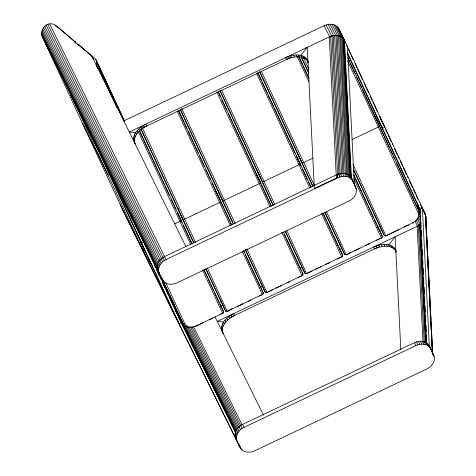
<?xml version="1.0" encoding="UTF-8"?>
<svg xmlns="http://www.w3.org/2000/svg" width="476" height="476" viewBox="0 0 476 476"><rect width="100%" height="100%" fill="white"/><g stroke="black" fill="none" stroke-linecap="round" stroke-linejoin="round"><path stroke-width="0.71" d="M426.181 225.749L425.865 217.115L425.306 214.295L344.469 40.103L338.109 27.614L335.526 25.436L333.872 24.734L330.1 24.205L328.089 24.389L324.132 25.645L123.843 120.916M240.017 447.386C238.22 442.353 233.18 437.147 235.638 431.452C236.941 428.335 239.541 425.913 242.546 424.443L414.489 342.655C420.504 339.334 429.078 341.804 430.762 348.944C432.547 352.948 435.778 357.411 433.701 361.962C432.392 365.074 429.798 367.502 426.793 368.971L254.844 450.76C250.001 453.2 242.683 452.753 240.017 447.386L123.135 210.91L42.299 36.717C40.466 32.576 42.596 27.668 46.077 25.097L161.471 258.581C153.873 264.305 157.901 272.897 162.108 279.507C164.773 284.874 172.092 285.32 176.941 282.881L348.884 201.092C351.889 199.623 354.489 197.195 355.792 194.083C357.869 189.531 354.644 185.069 352.853 181.064C351.169 173.924 342.595 171.455 336.586 174.775L164.631 256.564L161.471 258.581M96.087 65.212C97.104 62.921 96.83 59.988 94.819 58.316L78.861 44.661L77.457 44.393M157.734 270.273C155.366 264.757 159.662 258.813 164.636 256.564M42.299 36.717L159.18 273.194C156.812 267.673 161.108 261.729 166.082 259.48L338.025 177.691C342.869 175.251 350.193 175.703 352.853 181.064M237.084 441.073C234.716 435.552 239.011 429.608 243.986 427.359L415.935 345.57C420.778 343.131 428.097 343.583 430.762 348.944M347.795 54.258L417.44 204.335L417.851 208.22L420.433 213.438M425.812 219.269C426.841 213.522 421.772 208.97 420.124 203.865M133.577 138.617L134.482 134.69L135.541 132.685L136.404 134.541C134.678 137.308 133.72 140.896 135.19 143.978L133.744 140.444L133.577 138.617L134.434 140.474M221.477 328.035L222.387 324.108L223.446 322.109L224.309 323.966C222.584 326.732 221.626 330.32 223.095 333.402L221.649 329.868L221.477 328.035L222.34 329.892M227.248 311.423L207.233 267.738M266.911 292.556L246.895 248.871M306.592 273.682L286.885 230.658M346.272 254.803L326.566 211.784M385.953 235.929L352.966 164.291M75.137 42.691L74.934 41.585L58.953 27.911L56.495 26.567M227.034 311.411L262.806 294.227M266.697 292.544L302.474 275.36M306.377 273.67L342.149 256.487M346.052 254.797L381.829 237.607M385.733 235.923L412.936 222.697A8.895 6.961 -26.3 0 0 418.035 212.564A1.571 0.976 -24.9 0 0 419.023 211.011L347.76 57.453M135.648 132.697C138.135 128.925 141.836 126.11 145.858 124.147L146.721 126.003C142.699 127.967 138.998 130.781 136.511 134.553L135.648 132.697L129.329 132.007L329.618 36.735C334.461 34.296 341.786 34.748 344.445 40.109L351.455 178.964M223.553 322.121C226.04 318.343 229.741 315.534 233.764 313.565L234.626 315.421C230.604 317.391 226.903 320.205 224.416 323.977L223.553 322.121L217.234 321.431L417.523 226.16L420.986 223.619M422.985 342.173L417.16 226.332L420.962 223.5M419.921 224.535L425.865 342.607M46.083 25.091C48.903 23.294 52.878 23.324 55.579 25.317L91.309 55.888L92.38 57.245L186.092 246.979M142.247 128.127L291.133 57.31M109.742 174.061L107.969 174.9L82.717 123.814M174.686 223.91L179.964 221.4A1.571 0.976 -24.9 0 0 180.945 219.852L177.25 212.373M312.946 158.145L303.712 162.536A1.571 0.976 -24.9 0 1 301.861 162.334L297.244 152.992A1.571 0.976 -24.9 0 1 297.185 152.612M351.966 139.581L378.349 127.032A1.571 0.976 -24.9 0 0 379.33 125.486L374.713 116.144M141.259 241.975L139.486 242.82L145.174 254.886L150.505 265.905L152.278 265.061M143.948 241.802L141.586 242.927L136.106 231.836M140.48 244.956L142.253 244.111M141.574 247.288L143.347 246.449M142.74 249.763L144.514 248.918M143.954 252.316L145.721 251.471M146.941 254.029L145.174 254.886L145.46 255.683L70.478 94.123L75.529 104.339M146.388 257.415L147.566 256.856M147.56 259.848L149.327 259.003M148.655 262.109L150.422 261.264M149.642 264.144L151.416 263.305M338.323 177.245L314.344 188.472L307.246 47.38L300.796 55.383C295.691 54.294 290.372 55.472 285.701 57.626L286.564 59.482C293.091 56.454 303.039 54.704 307.912 61.398C306.901 58.209 303.974 56.079 300.796 55.383L301.653 57.239M220.459 306.193L223.137 304.92M259.979 287.391L262.657 286.118M300.172 268.274L302.183 267.322M339.691 249.478L341.703 248.52M379.217 230.676L381.222 229.724M158.383 271.249L182.849 323.353A1.571 0.976 -24.9 0 0 184.7 323.555A8.895 6.961 -26.3 0 0 195.66 326.048L223.131 313.101M196.386 325.983L199.587 324.459M200.229 324.156L202.794 322.936M209.208 319.884L213.052 318.057M220.102 314.701L222.584 313.244L202.508 269.981M232.574 308.769C231.146 307.978 227.587 313.065 227.308 310.995A1.571 0.976 -24.9 0 1 225.457 310.792L205.709 268.839M237.102 306.615L242.927 303.843M248.109 301.379L250.697 300.148M259.111 296.143L261.699 294.912M267.149 292.556L272.879 289.598M276.116 288.057L278.71 286.826M279.352 286.516L281.947 285.285M287.123 282.821L289.711 281.59M298.125 277.585L302.01 275.741A1.571 1.226 -26.3 0 0 302.861 274.938M307.383 273.182L311.917 271.028M315.154 269.487L317.742 268.256M318.39 267.952L320.979 266.721M326.155 264.257L330.041 262.407M337.163 259.021L341.042 257.171M350.949 252.464C349.586 251.798 346.57 256.302 346.332 254.38A1.571 0.976 -24.9 0 1 344.481 254.178L324.733 212.225M354.186 250.923L360.011 248.151M365.187 245.687L369.721 243.534M376.195 240.451L380.08 238.607M386.095 235.745L389.945 233.912M391.224 233.305L398.918 229.646M404.047 227.207L408.533 225.071M230.824 317.23L379.039 246.729M344.469 40.103C341.542 34.867 334.164 34.415 329.255 36.908L336.353 178M376.183 245.967L373.606 247.05L374.469 248.906C380.996 245.878 390.945 244.123 395.818 250.822C392.92 243.052 382.621 243.516 376.183 245.967L377.04 247.829M381.776 237.804L381.288 237.75L353.799 178.518M342.095 256.677L341.607 256.623L321.532 213.367M302.421 275.55L301.927 275.503L281.851 232.24M262.752 294.418L262.264 294.37L242.498 251.774M182.332 320.961L180.261 319.676L178.887 317.807M239.993 446.482L238.571 444.471L240.201 446.672M178.28 321.318L176.525 318.932L98.615 151.053M160.668 276.586L162.965 280.911M47.719 24.264L162.982 257.48M123.135 210.91L123.891 212.183M386.191 235.929L386.012 235.507A1.571 0.976 -24.9 0 1 384.162 235.305L353.293 169.391M413.019 222.935L413.174 223.226L412.936 222.697M341.691 256.861L341.839 257.153L341.607 256.623A1.571 0.976 -24.9 0 0 342.589 255.076L323.133 213.147M302.01 275.741L302.159 276.026L301.927 275.503A1.571 0.976 -24.9 0 0 302.914 273.95L283.452 232.02M338.109 27.614L343.595 38.705M336.954 26.406L342.434 37.503M335.526 25.436L341.006 36.533M333.872 24.734L339.358 35.831M332.046 24.318L337.532 35.414M423.872 211.951L425.806 215.866M377.022 117.239L382.502 128.33L384.864 127.205L379.705 116.769L383.733 125.491M330.1 24.205L335.58 35.295M417.44 204.335L420.022 209.553M417.851 205.555L420.106 210.124M328.089 24.389L333.575 35.486M417.987 206.864L420.57 212.082M414.406 201.669L419.023 211.011A10.46 8.187 -26.3 0 1 419.6 214.503M419.058 212.837L420.671 216.104M326.084 24.877L331.564 35.968M419.035 215.467L420.647 218.728M324.132 25.645L329.618 36.735M418.779 218.02L421.034 222.59M417.66 219.15L420.243 224.369M416.696 220.787L418.951 225.356M415.262 221.59L417.523 226.16M376.73 224.862L378.938 229.456M379.193 229.973L382.27 236.203A1.571 1.226 -26.3 0 1 382.014 237.506M350.556 176.745L352.002 179.66M351.413 178.149L355.786 187.383M354.864 186.021L356.31 188.942M349.402 175.537L350.842 178.458M347.974 174.567L349.42 177.488M346.32 173.865L347.766 176.786M344.493 173.448L345.939 176.37M428.465 344.624L429.911 347.539M429.322 346.028L433.695 355.263M433.065 354.483L434.219 356.822M427.311 343.416L428.751 346.338M342.547 173.335L343.987 176.251M425.883 342.446L427.323 345.368M424.229 341.744L425.675 344.666M340.536 173.52L341.982 176.441M422.402 341.328L423.842 344.249M338.531 174.008L339.971 176.923M420.457 341.215L421.897 344.13M336.586 174.775L338.025 177.691M418.446 341.399L419.892 344.321M416.44 341.881L417.88 344.803M414.489 342.655L415.935 345.57M296.274 155.759L299.969 163.232A1.571 0.976 -24.9 0 1 298.988 164.785L264.031 181.41A1.571 0.976 -24.9 0 1 262.181 181.207L257.564 171.866A1.571 0.976 -24.9 0 1 257.671 171.051M338.745 247.288L342.589 255.076A1.571 1.226 -26.3 0 1 342.541 256.064M255.981 173.389L260.289 182.106A1.571 0.976 -24.9 0 1 259.307 183.659L224.351 200.289A1.571 0.976 -24.9 0 1 222.5 200.087L217.883 190.739A1.571 0.976 -24.9 0 1 217.824 190.364M298.137 264.406A1.571 0.976 -24.9 0 1 298.297 264.608L301.373 270.838M302.141 272.391L302.914 273.95A1.571 1.226 -26.3 0 1 302.98 274.598M215.735 191.346A1.571 0.976 -24.9 0 1 216.009 191.632L220.626 200.973A1.571 0.976 -24.9 0 1 219.644 202.526L184.688 219.15A1.571 0.976 -24.9 0 1 182.838 218.948L178.22 209.607A1.571 0.976 -24.9 0 1 178.327 208.791M257.706 281.477L259.914 286.07M260.17 286.588L260.937 288.147M261.199 288.664L263.246 292.817A1.571 1.226 -26.3 0 1 262.99 294.12M219.722 303.908L220.489 305.461M220.745 305.985L223.571 311.691A1.571 1.226 -26.3 0 1 223.518 312.678M215.033 316.98L263.496 415.149M49.617 23.848L166.082 259.48M162.81 257.587L164.256 260.509M161.162 258.843L162.602 261.764M242.546 424.443L243.986 427.359M193.714 326.964L242.034 424.729M44.702 26.281L160.132 259.842M159.734 260.289L161.18 263.21M192.078 326.976L242.159 428.388M43.572 27.673L159.002 261.235M158.579 261.883L160.025 264.805M190.935 327.887L239.91 426.984M42.679 29.161L158.109 262.722M239.065 426.722L240.511 429.644M157.729 263.573L159.174 266.495M189.15 327.339L238.821 427.829M42.043 30.708L157.479 264.269M157.211 265.31L158.651 268.232M187.419 326.649L239.083 431.089M41.686 32.273L157.116 265.834M157.038 267.042L158.478 269.957M41.608 33.82L157.038 267.381M163.256 280.364L164.119 282.119M185.866 326L237.078 429.62M41.811 35.313L158.657 271.629M236.489 429.763L237.929 432.684M45.232 43.03L162.108 279.507M154.272 264.18L173.014 302.105M173.675 303.438L174.329 304.771M184.194 324.733L236.501 430.56M163.024 283.577L236.042 431.327M235.638 431.452L237.078 434.374M171.598 302.147L235.739 431.928M174.859 309.269L235.703 432.381M175.418 310.59L177.066 313.922M178.708 317.248L235.287 431.72M178.119 316.248L235.352 432.053M235.114 433.19L236.56 436.111M234.942 434.921L236.388 437.837M241.451 448.826L242.028 449.998M235.12 436.593L236.566 439.509M120.208 204.597L239.321 445.738M239.428 445.869L240.868 448.791M338.966 29.018L345.183 42.418M346.427 45.095L347.046 46.434M348.605 49.784L350.776 54.478M351.401 55.817L353.263 59.833M354.822 63.183L356.994 67.878M357.619 69.216L362.284 79.266M363.837 82.616L366.014 87.304M366.633 88.643L368.501 92.665M370.054 96.015L372.232 100.704M372.851 102.042L377.516 112.092M385.292 128.841L387.464 133.53M388.089 134.875L391.195 141.574M392.129 143.579L392.754 144.924M394.307 148.274L397.418 154.974M398.037 156.312L398.971 158.324M400.524 161.673L402.702 166.362M403.321 167.701L406.433 174.4M407.367 176.412L407.986 177.75M409.538 181.1L412.65 187.8M413.269 189.139L415.137 193.161M415.762 194.5L417.934 199.188M347.373 52.622L420.124 209.398M348.253 59.125L349.455 61.713M350.056 63.011L352.764 68.841M353.365 70.139L354.87 73.375M356.673 77.267L358.476 81.152M359.077 82.449L361.48 87.632M362.385 89.577L381.33 130.394M381.627 131.043L383.733 135.583M384.334 136.874L387.946 144.65M388.243 145.299L389.445 147.893M390.046 149.184L392.754 155.021M393.354 156.312L394.556 158.907M396.663 163.441L398.466 167.332M399.067 168.623L400.875 172.514M401.173 173.163L401.774 174.454M402.375 175.751L405.082 181.582M405.683 182.879L407.486 186.77M407.789 187.413L414.102 201.021M347.676 60.946L418.035 212.564M307.05 59.542L308.311 62.38M394.955 248.96L396.216 251.798M305.985 58.137L306.841 59.994M393.884 247.562L394.747 249.418M304.563 56.959L305.425 58.816M392.468 246.378L393.325 248.24M302.819 56.037L303.682 57.893M390.725 245.455L391.581 247.312M303.242 57.144L308.799 69.121M389.558 246.663L388.696 244.807L395.151 236.798L400.834 349.67M301.391 56.941L308.805 72.917M353.585 169.414L384.162 235.305A1.571 1.226 -26.3 0 0 385.709 235.882M301.403 57.584L308.507 72.888M298.535 55.026L299.398 56.882M386.441 244.444L387.303 246.3M298.88 56.507L309.073 78.475M353.858 174.972L382.27 236.203A1.571 0.976 -24.9 0 1 381.288 237.75L381.526 238.286M298.589 56.483L302.296 64.468M302.914 65.801L306.621 73.786M306.931 74.452L308.472 77.784M353.567 174.948L355.108 178.274M355.727 179.607L361.284 191.584M361.903 192.917L363.14 195.576M363.45 196.243L367.46 204.894M368.079 206.227L369.935 210.219M370.548 211.552L373.642 218.204M374.255 219.537L376.111 223.53M297.28 56.727L309.019 82.021M296.096 54.966L296.959 56.822M384.001 244.384L384.864 246.241M293.537 55.204L294.394 57.06M381.437 244.622L382.299 246.479M290.907 55.734L291.77 57.59M378.813 245.158L379.675 247.014M288.277 56.549L289.134 58.405M261.395 71.358L314.517 185.83M259.854 71.822L312.976 186.294M325.025 212.248L344.481 254.178A1.571 1.226 -26.3 0 0 345.261 254.767M259.563 71.799L312.684 186.271M257.968 72.721L311.09 187.193M257.677 72.697L261.378 80.682M261.996 82.015L266.631 91.999M266.941 92.665L267.56 93.992M268.172 95.325L273.736 107.302M274.354 108.635L280.84 122.612M281.143 123.278L289.485 141.247M290.104 142.58L295.043 153.224M296.28 155.89L300.915 165.868M302.456 169.2L307.091 179.178M308.632 182.51L310.798 187.169M322.841 213.123L326.548 221.108M327.167 222.441L330.874 230.426M331.177 231.092L332.724 234.418M333.343 235.751L337.972 245.735A1.571 0.976 -24.9 0 0 337.811 245.533M256.671 73.607L309.799 188.079M221.715 90.232L274.842 204.704M220.174 90.696L273.301 205.168M285.344 231.122L304.801 273.051A1.571 1.226 -26.3 0 0 306.734 273.492L306.883 273.783L306.651 273.254A1.571 0.976 -24.9 0 1 304.801 273.051L285.053 231.098M219.882 90.672L273.004 205.144M218.288 91.594L271.409 206.066M218.3 92.237L220.156 96.229M222.006 100.222L226.641 110.206M228.188 113.532L232.818 123.516M233.436 124.849L238.994 136.826M239.612 138.159L245.17 150.136M245.789 151.469L255.671 172.764M255.981 173.431L260.925 184.081M261.544 185.408L262.776 188.074M263.085 188.74L267.101 197.391M267.72 198.724L269.88 203.383M270.19 204.043L270.808 205.376M284.089 233.996L285.63 237.322M286.249 238.655L290.884 248.639M291.193 249.299L291.806 250.632M292.425 251.965L297.988 263.942M216.687 91.814L270.118 206.953M181.731 108.445L235.162 223.577M180.499 109.575L233.621 224.041M245.354 249.335L265.12 291.925A1.571 1.226 -26.3 0 0 266.673 292.502M180.202 109.545L233.323 224.017M245.372 249.971L265.12 291.925A1.571 0.976 -24.9 0 0 266.971 292.127L267.09 292.389M178.625 110.462L231.747 224.934M243.789 250.888L263.246 292.817A1.571 0.976 -24.9 0 1 262.264 294.37L262.502 294.9M178.637 111.104L186.669 128.407M187.907 131.073L192.845 141.717M193.464 143.05L194.702 145.71M195.011 146.376L198.099 153.034M199.64 156.36L201.8 161.019M202.11 161.685L204.275 166.344M205.816 169.67L208.905 176.328M209.214 176.989L210.451 179.654M211.993 182.98L215.699 190.965M216.009 191.632L217.556 194.958M218.175 196.29L222.804 206.275M223.113 206.941L223.732 208.268M224.351 209.601L229.908 221.584M230.527 222.911L231.455 224.91M243.498 250.864L244.117 252.197M245.348 254.856L250.911 266.84M251.53 268.166L257.088 280.15M177.328 111.348L230.455 225.82M143.335 125.497L144.198 127.36M231.241 314.922L232.104 316.778M142.372 127.979L195.499 242.445M140.997 127.074L141.86 128.931M228.902 316.498L229.765 318.355M141.14 129.103L193.958 242.909M206.001 268.863L225.457 310.792A1.571 1.226 -26.3 0 0 226.237 311.381M140.848 129.079L193.661 242.885M138.903 128.829L139.766 130.686M226.808 318.248L227.671 320.104M139.563 130.668L192.066 243.807M204.109 269.761L223.571 311.691A1.571 0.976 -24.9 0 1 222.584 313.244L223.077 313.297A1.571 1.226 -26.3 0 0 223.309 312.994M139.575 131.311L140.503 133.304M140.813 133.97L142.354 137.302M142.973 138.629L147.608 148.613M147.917 149.28L148.536 150.612M149.149 151.939L154.712 163.922M155.021 164.589L158.109 171.241M158.728 172.574L161.816 179.226M162.126 179.892L164.285 184.551M164.904 185.884L169.224 195.202M171.08 199.194L175.709 209.178M177.256 212.504L181.891 222.488M183.433 225.814L188.99 237.792M189.609 239.125L191.774 243.783M203.817 269.737L204.745 271.736M205.055 272.403L207.524 277.728M208.143 279.055L209.993 283.047M210.612 284.38L211.85 287.04M212.159 287.706L213.7 291.038M214.319 292.365L216.169 296.358M216.788 297.69L218.954 302.349A1.571 0.976 -24.9 0 0 218.793 302.147M138.266 131.554L190.775 244.694M137.106 130.716L137.969 132.578M225.011 320.14L225.874 321.996M134.482 134.69L135.345 136.547M222.387 324.108L223.25 325.965M133.821 136.683L134.684 138.54M221.727 326.102L222.59 327.958M133.744 140.444L134.607 142.3M221.649 329.868L222.512 331.724M96.426 60.672L124.516 121.201M95.795 59.399L124.2 120.601M96.688 62.094L124.153 121.279M96.574 63.623L117.173 108.01M92.38 57.245L93.236 59.101L91.922 56.519M96.402 65.884L97.651 68.58M91.309 55.888L91.88 57.126M78.403 44.423L79.028 45.767M75.089 41.757L75.815 43.31M74.934 41.585L75.559 42.929M55.579 25.317L56.15 26.555M165.755 282.738L184.7 323.555M161.798 277.996L182.849 323.353A10.46 8.187 -26.3 0 0 186.211 326.655M144.264 242.474L181.439 322.585L179.077 323.71L104.101 162.143M154.087 264.37L155.652 267.732M156.277 269.083L159.4 275.812M160.025 277.157L160.959 279.18M162.524 282.548L164.708 287.26M166.273 290.622L168.456 295.334M169.081 296.685L170.955 300.719M172.52 304.087L173.77 306.782M175.959 311.494L177.126 314.017M76.452 106.987L73.673 100.805M195.66 326.048L195.898 326.584L195.743 326.286A10.46 8.187 -26.3 0 1 194.827 326.685M432.25 352.341L432.773 353.9M354.34 184.462L354.691 185.503M395.639 250.56L395.931 252.316M307.734 61.136L308.031 62.892M425.788 216.152L432.738 354.275M426.252 227.236L426.627 234.662M426.74 236.893L427.115 244.319M427.228 246.544L427.561 253.226M427.674 255.457L428.049 262.883M428.162 265.108L428.531 272.534M428.644 274.765L429.019 282.191M429.132 284.416L429.507 291.842M429.578 293.329L429.953 300.755M430.066 302.98L430.441 310.406M430.548 312.637L430.887 319.319M431.036 322.288L431.375 328.97M431.482 331.201L431.857 338.626M431.97 340.852L432.345 348.277M432.458 350.509L432.642 354.221M425.55 215.015L432.535 353.876M425.306 214.295L432.291 353.162M429.364 346.843L422.373 207.982L419.927 209.142L426.692 343.553M420.855 223.637L421.04 227.35M421.189 230.325L421.486 236.263M421.677 239.975L421.974 245.913M422.158 249.626L422.462 255.57M422.646 259.283L422.908 264.483M423.093 268.196L423.396 274.134M423.58 277.847L423.878 283.791M424.068 287.504L424.366 293.442M424.55 297.155L424.812 302.355M425.003 306.068L425.3 312.006M425.484 315.719L425.782 321.663M425.972 325.376L426.27 331.314M426.454 335.027L426.716 340.227M419.404 224.958L425.306 342.286M418.327 225.695L424.193 342.286M347.397 46.416L354.346 184.539M344.077 39.448L351.104 179.059M343.363 38.538L350.312 176.661M342.678 37.866L349.664 176.727M341.72 37.14L348.67 175.257M340.637 36.527L347.587 174.644M339.685 36.122L346.635 174.246M338.442 35.754L345.392 173.877M337.115 35.522L344.059 173.645M335.997 35.438L342.946 173.561M334.598 35.474L341.548 173.597M333.17 35.652L340.156 174.513M332.016 35.902L339.043 175.507M330.624 36.337L337.722 177.429M418.969 216.973A10.46 8.187 -26.3 0 1 415.542 221.37M379.991 226.427A1.571 1.226 -26.3 0 1 379.545 225.957A1.571 0.976 -24.9 0 1 379.652 225.142M381.722 237.78A1.571 1.226 -26.3 0 1 381.371 237.988M339.971 244.015A1.571 0.976 -24.9 0 0 339.864 244.837A1.571 1.226 -26.3 0 0 340.643 245.426M377.248 226.511A1.571 0.976 -24.9 0 1 377.652 226.862M377.742 227.171A1.571 1.226 -26.3 0 1 377.724 227.504M300.118 263.46A1.571 0.976 -24.9 0 0 300.183 263.71A1.571 1.226 -26.3 0 0 300.63 264.174M342.333 256.38A1.571 1.226 -26.3 0 1 342.042 256.653M260.61 281.768A1.571 0.976 -24.9 0 0 260.503 282.583A1.571 1.226 -26.3 0 0 260.955 283.053M298.297 264.608A1.571 1.226 -26.3 0 1 298.381 264.918M262.698 294.394A1.571 1.226 -26.3 0 1 262.347 294.608M220.947 300.636A1.571 0.976 -24.9 0 0 220.84 301.451A1.571 1.226 -26.3 0 0 221.62 302.04M258.224 283.125A1.571 0.976 -24.9 0 1 258.629 283.476M258.718 283.785A1.571 1.226 -26.3 0 1 258.7 284.124M178.815 315.023A10.46 8.187 -26.3 0 1 178.232 314.011A1.571 0.976 -24.9 0 1 178.339 313.196M192.941 327.256A10.46 8.187 -26.3 0 1 191.507 327.482M190.091 327.542A10.46 8.187 -26.3 0 1 187.413 327.119"/></g></svg>
